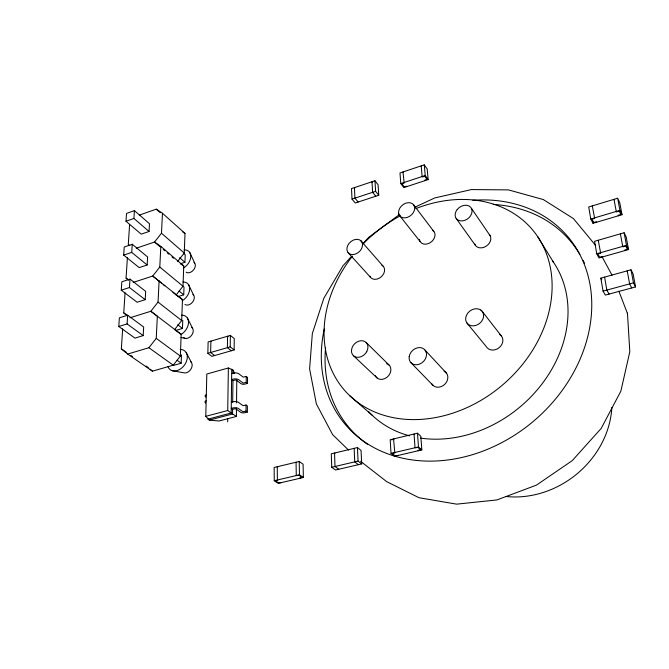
<?xml version="1.0" encoding="UTF-8"?>
<svg xmlns="http://www.w3.org/2000/svg" width="669" height="669" viewBox="0 0 669 669"><rect width="100%" height="100%" fill="white"/><g stroke="black" fill="none" stroke-linecap="round" stroke-linejoin="round"><path stroke-width="1" d="M246.058 404.988L247.379 405.958L247.346 412.054L246.025 411.092L246.058 404.988L243.031 405.657L238.373 402.303A4.29 1.898 0.4 0 0 233.272 401.743L231.315 402.245M246.234 376.455L247.538 377.467L247.505 383.404L246.2 382.4L246.234 376.455L243.248 377.14L238.649 373.662A4.24 1.974 0.6 0 0 233.615 373.059L231.683 373.586M234.56 373.678L233.08 370.149L228.363 367.975L206.821 374.03L205.776 416.335L209.255 420.107L219.081 420.985L236.4 416.453L236.483 408.115M236.542 402.914L236.784 380M231.742 369.129L231.173 413.007L236.4 416.453M246.025 411.092L242.989 411.753L238.306 408.441A4.307 1.882 0.3 0 0 233.197 407.881L231.231 408.383L232.595 409.353L232.536 413.977L209.255 420.107M232.678 402.194L232.946 380.569L231.608 379.557L233.548 379.039A4.248 1.957 0.5 0 1 238.59 379.624L243.198 383.078L246.2 382.4M233.038 373.712L233.08 370.149M234.125 349.954L234.259 338.573L230.37 335.412L208.126 341.943L207.85 353.307L211.847 356.36L234.125 349.954L230.211 346.835L230.37 335.412M207.867 419.162L231.173 413.007L227.736 410.515L228.363 367.975M227.661 421.779L227.711 418.727M122.678 328.889L121.348 348.858L127.679 354.06L152.457 371.178L173.254 365.182L180.354 356.075L181.174 334.391L150.843 311.261L129.978 317.775M181.174 334.391L174.726 329.474L181.692 320.551L182.486 299.595L152.716 276.046L133.173 282.418M136.259 248.224L154.531 242.036L160.828 246.401L183.758 265.961L182.997 286.215L176.139 294.97L172.911 292.361M177.511 261.604L184.251 253.024L184.995 233.431L162.475 213.269L156.278 209.163L139.244 215.159M173.212 365.5L181.165 363.208L181.483 354.888M175.345 330.595L182.47 328.446L182.771 320.401M178.088 296.593L183.724 294.82L184.008 287.043L159.791 267.056L160.828 246.401M180.312 263.795L184.937 262.29L185.213 254.755L183.699 253.434M127.679 354.06L148.903 347.729L156.237 338.363L157.34 316.211L150.843 311.261L158.043 302.079L159.113 280.696M160.075 246.761L154.531 242.036L161.48 233.222L162.475 213.269M143.183 335.612L143.668 327.016L127.662 315.216L119.375 317.817L118.781 326.514L134.962 338.104L143.183 335.612L127.102 323.938L118.781 326.514M145.206 299.687L145.675 291.383L129.995 279.115L121.842 281.783L121.265 290.179L137.128 302.246L145.206 299.687L129.452 287.528L121.265 290.179M147.155 264.991L147.606 256.971L132.245 244.269L124.225 247.003L123.673 255.115L139.211 267.617L147.155 264.991L131.718 252.389L132.245 244.269M149.045 231.466L149.48 223.714L134.41 210.626L126.525 213.419L125.989 221.247L141.226 234.158L149.045 231.466L133.909 218.47L134.41 210.626M127.102 323.938L127.662 315.216M129.452 287.528L129.995 279.115M127.637 315.935L123.74 312.883L125.086 292.679M128.515 280.06L126.048 278.137L127.411 257.64M129.602 224.742L128.281 244.561L129.794 245.64M159.791 267.056L152.716 276.046L161.605 283.221M351.376 256.536L342.996 265.785L323.821 298.299L312.339 333.538L309.605 368.954L316.362 403.934L332.66 434.674L348.524 450.07M363.234 243.424L368.82 237.261L399.1 214.816M414.964 207.181L434.716 197.957L471.411 189.578L508.465 189.887L543.32 199.563L573.458 218.612L595.711 245.54M125.989 221.247L133.909 218.47M123.673 255.115L131.718 252.389M374.958 180.755L351.501 188.599L352.011 199.111L355.247 202.983L378.746 195.264L378.085 184.736L374.958 180.755L375.61 191.326L378.746 195.264M424.28 164.85L399.987 172.962L400.781 183.574L403.817 187.588L428.143 179.601L427.19 168.981L424.28 164.85L425.208 175.504L428.143 179.601M352.011 199.111L375.61 191.326M400.781 183.574L425.208 175.504M617.654 198.241L588.712 206.964L590.777 219.014L593.027 223.287L622.019 214.716L619.753 202.648L617.654 198.241L619.92 210.359L622.019 214.716M590.777 219.014L619.92 210.359M624.118 232.762L594.59 241.3L596.731 253.785L598.989 257.925L628.559 249.545L626.209 237.043L624.118 232.762L626.468 245.314L628.559 249.545M207.85 353.307L230.211 346.835M596.731 253.785L626.468 245.314M600.846 278.145L631.018 269.799L633.108 273.939L635.55 286.926L605.32 295.096L603.062 291.115L600.846 278.145L601.749 279.759M232.946 380.569L234.393 380.168A1.698 0.778 0.5 0 1 236.734 380.444L240.924 383.621A2.952 1.355 0.3 0 0 244.979 384.09L247.505 383.404M603.062 291.115L633.459 282.853L635.55 286.926M205.776 416.335L227.736 410.515M232.595 409.353L234.058 408.968A1.723 0.753 0.3 0 1 236.425 409.227L240.681 412.28A2.994 1.305 0.1 0 0 244.787 412.723L247.346 412.054M299.219 461.485L274.165 467.472L274.257 480.718L278.262 483.336L303.358 477.499L303.09 464.227L299.219 461.485L299.461 474.814L303.358 477.499M357.438 447.561L331.297 453.816L331.74 467.255L335.495 470.014L361.686 463.918L361.051 450.446L357.438 447.561L358.057 461.092L361.686 463.918M417.481 433.203L390.186 439.734L391.022 453.373L394.493 456.275L421.838 449.911L420.809 436.238L417.481 433.203L418.493 446.942L421.838 449.911M391.415 439.859L393.113 439.458M274.257 480.718L299.461 474.814M331.74 467.255L358.057 461.092M391.022 453.373L418.493 446.942M172.017 370.651L183.615 372.75A6.648 4.834 -52.5 0 0 190.891 369.196A6.648 4.834 -52.5 0 0 190.657 361.653M181.056 337.469L184.853 338.305M499.392 334.416L500.153 334.834A9.232 7.702 -37.6 0 1 500.797 346.007A9.232 7.702 -37.6 0 1 488.847 349.109L487.576 348.173A9.232 7.702 -37.6 0 1 486.572 346.977L466.728 322.751M281.373 482.617L278.597 482.867L275.486 480.827L277.827 480.275L277.384 479.982L277.267 466.736L277.71 467.037M182.687 231.892L184.995 233.431M300.197 478.235L299.762 477.934L302.137 477.382L299.102 475.299L296.283 475.559L296.058 462.237L296.492 462.547M121.348 348.858L126.483 352.412M130.756 355.373L132.47 356.56M180.638 263.787L183.758 265.961M148.903 347.729L173.254 365.182M360.917 240.798L359.822 240.012A8.747 6.573 -42.5 0 0 349.076 243.391A8.747 6.573 -42.5 0 0 348.992 253.509L350.18 254.161A8.747 6.573 -42.5 0 0 360.365 250.515A8.747 6.573 -42.5 0 0 360.917 240.798L382.961 265.994A8.429 6.481 -42.2 0 1 382.526 275.469A8.429 6.481 -42.2 0 1 372.641 278.898L371.471 278.245A8.429 6.481 -42.2 0 1 369.848 276.197M381.89 265.217L382.961 265.994M177.143 360.282L181.165 363.208M176.139 294.97L182.486 299.595M156.237 338.363L180.354 356.075M123.74 312.883L127.093 315.35M338.748 469.253L335.002 466.494L334.533 453.038L334.952 453.356M126.048 278.137L128.356 279.859M214.615 355.565L210.626 352.504L210.886 341.131L211.329 341.474M358.392 464.679L354.737 461.869L354.144 448.347L354.553 448.673M177.728 324.783L182.47 328.446M360.516 461.242L386.741 481.68L419.003 497.728L456.659 504.15L496.95 499.927L536.446 485.125L572.238 460.64L601.197 428.403L620.849 391.189L629.813 351.769L627.489 313.627L618.884 291.207M158.043 302.079L181.692 320.551M231.323 350.765L227.393 347.654L227.569 336.231L228.004 336.582M205.584 403.073L205.35 402.88A4.248 1.882 1 0 1 206.437 400.664M163.219 284.526L164.833 285.83M179.066 291.023L183.724 294.82M205.734 397.077L205.5 396.884A4.231 1.89 1.1 0 1 206.587 394.643M146.16 366.027L148.526 367.958M150.099 369.246L152.457 371.178M397.888 455.489L394.961 455.756L392.26 453.498L394.81 452.905L393.573 438.923L393.957 439.257M163.244 249.462L164.833 250.808M167.208 252.832L168.797 254.178M171.966 256.879L173.547 258.234M179.601 257.707L184.937 262.29M349.703 395.655L372.298 415.357M161.48 233.222L184.251 253.024M418.393 450.714L418.025 450.388L420.609 449.785L418 447.477L415.031 447.753L414.044 434.022L414.412 434.365M156.278 209.163L160.167 212.642M353.675 355.941L377.099 378.002M366.219 342.561L389.157 365.14M410.958 362.732L432.835 385.193M425.116 350.171L446.457 373.151M348.039 252.581L370.526 277.334M358.166 202.03L354.938 198.149L354.411 187.629L354.771 188.064M375.786 196.234L372.633 192.304L372.006 181.751L372.357 182.194M399.351 215.293L420.149 241.601M482.023 311.152L501.307 335.888M413.475 204.639L433.796 231.399M406.836 186.601L406.501 186.149L404.235 186.894L401.877 183.766L404.151 183.022L403.006 171.958L403.34 172.41M425.074 180.613L424.748 180.162L427.048 179.401L424.773 176.223L422.465 176.976L422.131 176.524L421.219 165.879L421.545 166.338M456.107 218.387L475.383 245.356M471.402 208.31L490.151 235.739M537.684 236.625L553.689 262.591M609.066 294.084L606.833 290.087L604.584 277.108M602.652 256.879L602.401 256.428L599.65 257.205L597.902 253.986L600.662 253.2L598.253 240.246L598.504 240.715M602.167 256.921L612.035 275.21M186.158 352.496L191.51 362.606M596.614 222.225L596.372 221.748L593.671 222.543L591.931 219.223L594.641 218.42L592.299 205.885L592.55 206.37M631.737 287.963L629.621 283.89L627.213 270.853L627.447 271.313M187.37 318.009L192.613 328.354M624.829 250.599L624.595 250.131L627.397 249.345L625.758 246.058L622.948 246.853L622.714 246.384L620.389 233.841M618.365 215.794L618.131 215.318L620.874 214.506L619.235 211.111L616.484 211.931L616.249 211.446L614.008 199.345L614.242 199.83M188.541 284.643L193.684 295.213M189.67 252.355L194.729 263.126M627.288 313.109L627.489 313.627M631.018 269.799L633.459 282.853M592.684 221.28L593.027 223.287M419.455 239.51L419.605 240.38A8.538 6.565 -38.7 0 0 427.984 243.733A8.538 6.565 -38.7 0 0 435.001 235.271L434.917 233.841A8.538 6.565 -38.7 0 0 432.818 230.487M184.084 249.905A11.273 7.794 -48.7 0 1 190.782 256.67A11.273 7.794 -48.7 0 1 183.39 268.085M193.918 262.315A6.305 4.399 -48.7 0 1 193.667 269.791A6.305 4.399 -48.7 0 1 186.149 272.216M180.296 349.452A11.891 8.572 -52.5 0 1 184.427 365.132A11.891 8.572 -52.5 0 1 167.902 366.436M181.6 315.174A11.674 8.304 -51.1 0 1 188.507 322.667A11.674 8.304 -51.1 0 1 180.864 334.584M191.777 327.45A6.523 4.683 -51.1 0 1 191.518 335.428A6.523 4.683 -51.1 0 1 183.758 337.745M182.863 282.009A11.465 8.045 -49.8 0 1 189.662 289.125A11.465 8.045 -49.8 0 1 182.152 300.791M192.864 294.352A6.414 4.541 -49.9 0 1 192.613 302.079A6.414 4.541 -49.9 0 1 184.97 304.454M611.851 407.538A90.014 78.775 -37.8 0 1 505.956 496.498M472.858 200.299A145.591 118.948 -40 0 1 590.242 324.34A145.591 118.948 -40 0 1 432.341 461.108A145.591 118.948 -40 0 1 324.239 329.023M583.134 260.484A144.705 118.589 -39.9 0 1 584.43 263.193M367.34 444.241A144.705 118.589 -39.9 0 1 325.594 347.721M493.195 204.43A144.705 118.589 -39.9 0 1 579.822 254.387M489.34 234.593A8.831 6.924 -35.7 0 1 489.357 243.098L488.261 244.478A8.831 6.924 -35.7 0 1 474.731 244.11M444.057 371.236A9.107 7.602 -43.1 0 1 447.72 376.003L447.854 377.634A9.107 7.602 -43.1 0 1 441.289 386.582A9.107 7.602 -43.1 0 1 431.906 383.964M386.69 363.61A8.831 7.167 -46.1 0 1 389.718 374.055L388.731 375.535A8.831 7.167 -46.1 0 1 375.384 375.669M552.552 260.952A119.049 97.473 -39.9 0 1 542.944 382.693A119.049 97.473 -39.9 0 1 420.709 438.12M409.528 435.837A119.049 97.473 -39.9 0 1 368.661 411.669M415.901 208.586A123.581 99.238 -40.3 0 1 551.432 297.956A123.581 99.238 -40.3 0 1 392.101 417.406A123.581 99.238 -40.3 0 1 352.446 256.152M363.116 243.926A123.581 99.238 -40.3 0 1 400.363 215.786M409.194 356.661L409.119 358.375A9.475 7.752 -43.4 0 0 417.908 364.605A9.475 7.752 -43.4 0 0 426.513 354.779L426.396 353.09A9.475 7.752 -43.4 0 0 417.699 347.763A9.475 7.752 -43.4 0 0 409.194 356.661M457.203 209.531L456.208 211.003A9.174 7.041 -36.3 0 0 458.332 220.252A9.174 7.041 -36.3 0 0 469.387 217.308L470.516 215.878A9.174 7.041 -36.3 0 0 468.844 205.893A9.174 7.041 -36.3 0 0 457.203 209.531M366.696 351.727L365.667 353.265A9.174 7.292 -46.1 0 1 354.302 356.393A9.174 7.292 -46.1 0 1 353.199 345.522L354.344 344.075A9.174 7.292 -46.1 0 1 365.09 341.658A9.174 7.292 -46.1 0 1 366.696 351.727M480.844 310.073L479.405 309.287A9.617 7.869 -38.2 0 0 467.857 313.017A9.617 7.869 -38.2 0 0 467.748 323.972L469.053 324.917A9.617 7.869 -38.2 0 0 481.412 321.58A9.617 7.869 -38.2 0 0 480.844 310.073M398.808 214.038L398.573 212.633A8.864 6.665 -39.1 0 1 405.866 203.167A8.864 6.665 -39.1 0 1 414.596 207.122L414.671 208.586A8.864 6.665 -39.1 0 1 407.388 217.366A8.864 6.665 -39.1 0 1 398.808 214.038"/></g></svg>
